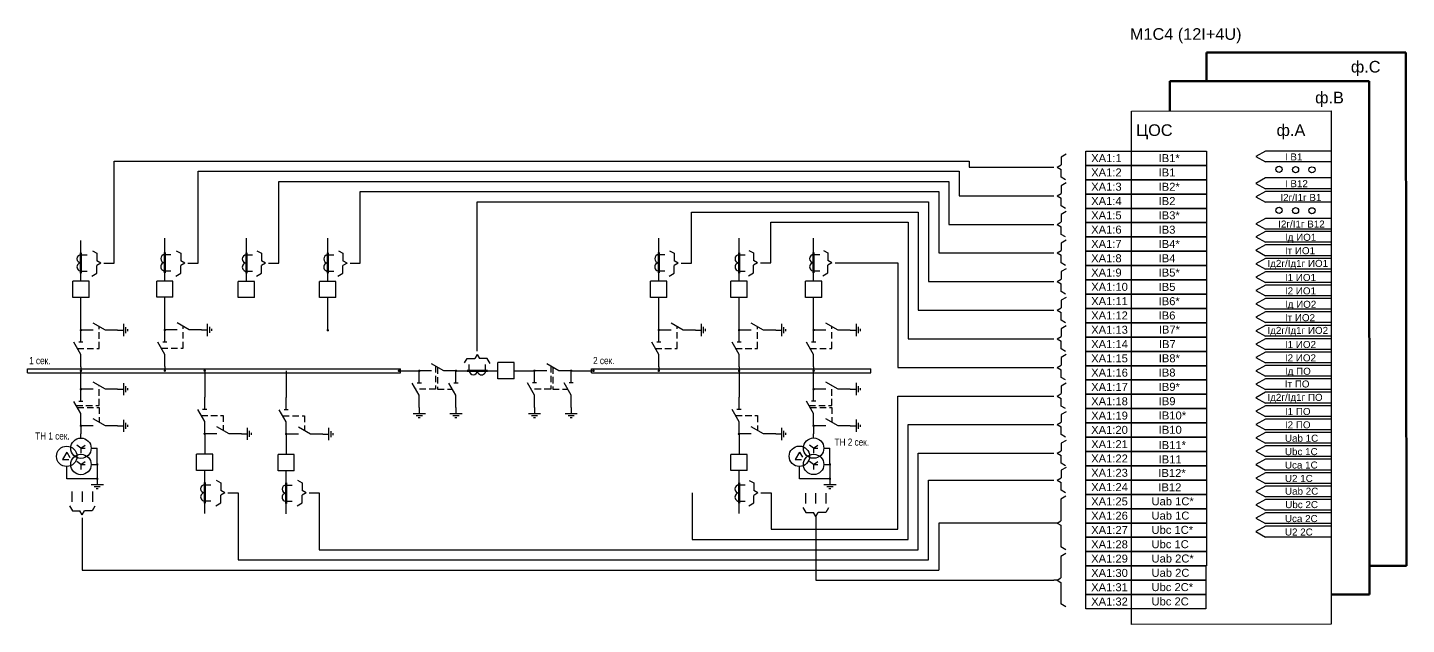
# Model space of a CAD drawing. Header units: millimetres. Extents: x 6 to 13069, y 2 to 2638.
# Drawn here: x 3663 to 4340, y 2325 to 2618 of the extents above; entities that cross this region are included whole.
import ezdxf
from ezdxf.enums import TextEntityAlignment as Align

# ---------------------------------------------------------------- set-up
doc = ezdxf.new("R2010")
doc.units = ezdxf.units.MM
doc.linetypes.add('штриховая2', pattern=[9.525, 6.35, -3.175])
doc.layers.add('Основная', color=7, linetype='Continuous')
doc.styles.get("Standard").update_dxf_attribs({"font": 'arial.ttf'})
doc.styles.add('Вывод', font='tahoma.ttf', dxfattribs={"height": 2.5})
doc.styles.add('Компонент', font='ARIALN.TTF', dxfattribs={"height": 3.5})

# ---------------------------------------------------------------- blocks, each defined once
blk = doc.blocks.new('*U57')
at = {"layer": 'Основная', "color": 0}
for p, q in [((0, 0), (183.07, 0)), ((0, -2), (0, 0)), ((183.07, -2), (183.07, 0)), ((0, -2), (183.07, -2))]:
    blk.add_line(p, q, dxfattribs=at)
at = {"layer": 'Основная', "style": 'Компонент'}
blk.add_attdef('ОШ', text='', height=3.5, dxfattribs=at).set_placement((6, 4), align=Align.MIDDLE_CENTER)
blk = doc.blocks.new('*U108')
at = {"color": 0}
blk.add_line((0, 0), (6, 3.43), dxfattribs=at)
blk = doc.blocks.new('*U16')
at = {"layer": 'Основная', "color": 0}
for p, q in [((-3, 0), (-9, 0)), ((9, 0), (3, 0))]:
    blk.add_line(p, q, dxfattribs=at)
at = {"layer": 'Основная', "ltscale": 0.25, "xscale": -1}
blk.add_blockref('*U108', (3, 0), dxfattribs=at)
at = {"layer": 'Основная'}
for tag, height, style, p in [('ОУ', 3.5, 'Компонент', (-25, 0)), ('В1', 2.5, 'Вывод', (-7, -2)), ('В2', 2.5, 'Вывод', (7, -2))]:
    blk.add_attdef(tag, text='', height=height, dxfattribs=dict(at, style=style)).set_placement(p, align=Align.MIDDLE_CENTER)
blk = doc.blocks.new('*U17')
at = {"layer": 'Основная'}
for p, q in [((-3, 0), (0, 0)), ((0, -3), (0, 3)), ((1, -1.5), (1, 1.5)), ((2, -0.5), (2, 0.5))]:
    blk.add_line(p, q, dxfattribs=at)
blk = doc.blocks.new('*U6')
at = {"layer": 'Основная', "color": 0}
blk.add_line((0, -1), (0, 1), dxfattribs=at)
blk = doc.blocks.new('*U15')
at = {"layer": 'Основная', "color": 0}
for p, q in [((0, 3), (0, 9)), ((0, -9), (0, -3))]:
    blk.add_line(p, q, dxfattribs=at)
at = {"ltscale": 0.25, "rotation": 89.99999999999999}
blk.add_blockref('*U6', (0, 3), dxfattribs=at)
at = {"layer": 'Основная', "ltscale": 0.25, "rotation": 89.99999999999999}
blk.add_blockref('*U108', (0, -3), dxfattribs=at)
at = {"layer": 'Основная'}
for tag, height, style, p in [('В1', 2.5, 'Вывод', (2, 7)), ('ОУ', 3.5, 'Компонент', (-12, 0)), ('В2', 2.5, 'Вывод', (2, -7))]:
    blk.add_attdef(tag, text='', height=height, dxfattribs=dict(at, style=style)).set_placement(p, align=Align.MIDDLE_CENTER)
blk = doc.blocks.new('*U19')
at = {"layer": 'Основная'}
for p, q in [((0, 0), (-8, 0)), ((-8, -8), (-8, 0)), ((0, -8), (0, 0)), ((0, -8), (-8, -8))]:
    blk.add_line(p, q, dxfattribs=at)
at = {"layer": 'Основная', "style": 'Компонент'}
blk.add_attdef('ОУ', text='', height=3.5, dxfattribs=at).set_placement((-15, -3), align=Align.MIDDLE_CENTER)
blk = doc.blocks.new('*U39')
at = {"ltscale": 0.25, "const_width": 0.6}
blk.add_lwpolyline([(0, -0.3, 1), (0, 0.3, 1)], format="xyb", close=True, dxfattribs=at)
at = {"layer": 'Основная', "color": 0}
for p, q in [((0, 14), (0, 16)), ((0, 2), (0, 14)), ((0, 0), (0, 2))]:
    blk.add_line(p, q, dxfattribs=at)
blk = doc.blocks.new('*U24')
at = {"ltscale": 0.25}
for p, q in [((0, 4), (3, 4)), ((0, -4), (3, -4))]:
    blk.add_line(p, q, dxfattribs=at)
for centre, major_axis, start_param, end_param in [((0, -2), (-2, 0), 4.712389, 7.853982), ((0, 2), (0, -2), 3.141593, 6.283185)]:
    blk.add_ellipse(centre, major_axis=major_axis, ratio=1, start_param=start_param, end_param=end_param, dxfattribs=at)
at = {"layer": 'Основная', "color": 0, "lineweight": 50}
blk.add_line((0, -5), (0, 5), dxfattribs=at)
at = {"layer": 'Основная'}
for tag, height, style, p in [('В1', 2.5, 'Вывод', (5, 6)), ('ОУ', 3.5, 'Компонент', (-6, 0)), ('В2', 2.5, 'Вывод', (5, -6))]:
    blk.add_attdef(tag, text='', height=height, dxfattribs=dict(at, style=style)).set_placement(p, align=Align.MIDDLE_CENTER)
blk = doc.blocks.new('*U56')
at = {"ltscale": 0.35}
for p, q in [((0, 2), (-2, -1.5)), ((0, 2), (1.5, -0.5)), ((-2, -1.5), (1, -1.5))]:
    blk.add_line(p, q, dxfattribs=at)
blk.add_circle((0, 0), 5, dxfattribs=at)
at = {"ltscale": 0.35, "style": 'Компонент'}
blk.add_attdef('ОУ', text='', height=3.5, dxfattribs=at).set_placement((-7, 10), align=Align.MIDDLE_CENTER)
blk = doc.blocks.new('*U31')
at = {"ltscale": 0.35}
for q in [(-2, 1.5), (2, 1.5), (2, 0), (0, -2.5)]:
    blk.add_line((0, 0), q, dxfattribs=at)
blk.add_circle((0, 0), 5, dxfattribs=at)
at = {"ltscale": 0.35, "style": 'Компонент'}
blk.add_attdef('ОУ', text='', height=3.5, dxfattribs=at).set_placement((0, 8), align=Align.MIDDLE_CENTER)
blk = doc.blocks.new('*U48')
at = {"ltscale": 0.25, "const_width": 0.6}
blk.add_lwpolyline([(0, -0.3, 1), (0, 0.3, 1)], format="xyb", close=True, dxfattribs=at)
at = {"layer": 'Основная', "color": 0}
for p, q in [((0, 6), (0, 8)), ((0, 2), (0, 6)), ((0, 0), (0, 2))]:
    blk.add_line(p, q, dxfattribs=at)
blk = doc.blocks.new('*U36')
at = {"layer": 'Основная'}
for p, q in [((3, 0), (-3, 0)), ((0, 3), (0, 0)), ((1.5, -1), (-1.5, -1)), ((0.5, -2), (-0.5, -2))]:
    blk.add_line(p, q, dxfattribs=at)
blk = doc.blocks.new('*U54')
at = {"ltscale": 0.25, "const_width": 0.6}
blk.add_lwpolyline([(0.3, 0, 1), (-0.3, 0, 1)], format="xyb", close=True, dxfattribs=at)
at = {"layer": 'Основная', "color": 0}
for p, q in [((-13, 0), (-15, 0)), ((-2, 0), (-13, 0)), ((0, 0), (-2, 0))]:
    blk.add_line(p, q, dxfattribs=at)
blk = doc.blocks.new('*U35')
at = {"ltscale": 0.25, "const_width": 0.6}
blk.add_lwpolyline([(0, -0.3, 1), (0, 0.3, 1)], format="xyb", close=True, dxfattribs=at)
at = {"layer": 'Основная', "color": 0}
for p, q in [((0, 7), (0, 9)), ((0, 2), (0, 7)), ((0, 0), (0, 2))]:
    blk.add_line(p, q, dxfattribs=at)
blk = doc.blocks.new('*U34')
at = {"ltscale": 0.25, "const_width": 0.6}
blk.add_lwpolyline([(0, 0.3, 1), (0, -0.3, 1)], format="xyb", close=True, dxfattribs=at)
at = {"layer": 'Основная', "color": 0}
for p, q in [((0, 0), (0, -2)), ((0, -2), (0, -2)), ((0, -2), (0, -4))]:
    blk.add_line(p, q, dxfattribs=at)
blk = doc.blocks.new('*U55')
at = {"layer": 'Основная'}
for p, q in [((-3, 0), (3, 0)), ((0, 3), (0, 0)), ((-1.5, -1), (1.5, -1)), ((-0.5, -2), (0.5, -2))]:
    blk.add_line(p, q, dxfattribs=at)
blk = doc.blocks.new('*U49')
at = {"layer": 'Основная'}
for p, q in [((-3, 0), (3, 0)), ((0, 3), (0, 0)), ((-1.5, -1), (1.5, -1)), ((-0.5, -2), (0.5, -2))]:
    blk.add_line(p, q, dxfattribs=at)
blk = doc.blocks.new('*U50')
at = {"ltscale": 0.25}
for p, q in [((-4, 0), (-4, 3)), ((4, 0), (4, 3))]:
    blk.add_line(p, q, dxfattribs=at)
for centre, major_axis, start_param, end_param in [((2, 0), (0, -2), 4.712389, 7.853982), ((-2, 0), (2, 0), 3.141593, 6.283185)]:
    blk.add_ellipse(centre, major_axis=major_axis, ratio=1, start_param=start_param, end_param=end_param, dxfattribs=at)
at = {"layer": 'Основная', "color": 0, "lineweight": 50}
blk.add_line((5, 0), (-5, 0), dxfattribs=at)
at = {"layer": 'Основная'}
for tag, height, style, p in [('В1', 2.5, 'Вывод', (-6, 5)), ('В2', 2.5, 'Вывод', (6, 5)), ('ОУ', 3.5, 'Компонент', (0, -6))]:
    blk.add_attdef(tag, text='', height=height, dxfattribs=dict(at, style=style)).set_placement(p, align=Align.MIDDLE_CENTER)
blk = doc.blocks.new('*U52')
at = {"layer": 'Основная'}
for p, q in [((-3, 0), (3, 0)), ((0, 3), (0, 0)), ((-1.5, -1), (1.5, -1)), ((-0.5, -2), (0.5, -2))]:
    blk.add_line(p, q, dxfattribs=at)
blk = doc.blocks.new('*U53')
at = {"layer": 'Основная'}
for p, q in [((-3, 0), (3, 0)), ((0, 3), (0, 0)), ((-1.5, -1), (1.5, -1)), ((-0.5, -2), (0.5, -2))]:
    blk.add_line(p, q, dxfattribs=at)
blk = doc.blocks.new('*U51')
at = {"layer": 'Основная', "color": 0}
for p, q in [((0, 0), (137, 0)), ((0, -2), (0, 0)), ((137, -2), (137, 0)), ((0, -2), (137, -2))]:
    blk.add_line(p, q, dxfattribs=at)
at = {"layer": 'Основная', "style": 'Компонент'}
blk.add_attdef('ОШ', text='', height=3.5, dxfattribs=at).set_placement((6, 4), align=Align.MIDDLE_CENTER)
blk = doc.blocks.new('*U47')
at = {"ltscale": 0.35}
for p, q in [((0, 2), (-2, -1.5)), ((0, 2), (1.5, -0.5)), ((-2, -1.5), (1, -1.5))]:
    blk.add_line(p, q, dxfattribs=at)
blk.add_circle((0, 0), 5, dxfattribs=at)
at = {"ltscale": 0.35, "style": 'Компонент'}
blk.add_attdef('ОУ', text='', height=3.5, dxfattribs=at).set_placement((25.75, 6.95), align=Align.MIDDLE_CENTER)
blk = doc.blocks.new('*U45')
at = {"ltscale": 0.25, "const_width": 0.6}
blk.add_lwpolyline([(0, -0.3, 1), (0, 0.3, 1)], format="xyb", close=True, dxfattribs=at)
at = {"layer": 'Основная', "color": 0}
for p, q in [((0, 6), (0, 8)), ((0, 2), (0, 6)), ((0, 0), (0, 2))]:
    blk.add_line(p, q, dxfattribs=at)
blk = doc.blocks.new('*U46')
at = {"ltscale": 0.25, "const_width": 0.6}
blk.add_lwpolyline([(0.3, 0, 1), (-0.3, 0, 1)], format="xyb", close=True, dxfattribs=at)
at = {"layer": 'Основная', "color": 0}
for p, q in [((-13, 0), (-15, 0)), ((-2, 0), (-13, 0)), ((0, 0), (-2, 0))]:
    blk.add_line(p, q, dxfattribs=at)
blk = doc.blocks.new('*U59')
at = {"layer": 'Основная', "color": 0}
for p, q in [((-3, 0), (-9, 0)), ((9, 0), (3, 0))]:
    blk.add_line(p, q, dxfattribs=at)
at = {"layer": 'Основная', "ltscale": 0.25, "xscale": -1}
blk.add_blockref('*U108', (3, 0), dxfattribs=at)
at = {"layer": 'Основная'}
for tag, height, style, p in [('ОУ', 3.5, 'Компонент', (-25, 0)), ('В1', 2.5, 'Вывод', (-7, -2)), ('В2', 2.5, 'Вывод', (7, -2))]:
    blk.add_attdef(tag, text='', height=height, dxfattribs=dict(at, style=style)).set_placement(p, align=Align.MIDDLE_CENTER)
blk = doc.blocks.new('*U58')
at = {"ltscale": 0.25}
for p, q in [((0, 4), (3, 4)), ((0, -4), (3, -4))]:
    blk.add_line(p, q, dxfattribs=at)
for centre, major_axis, start_param, end_param in [((0, -2), (-2, 0), 4.712389, 7.853982), ((0, 2), (0, -2), 3.141593, 6.283185)]:
    blk.add_ellipse(centre, major_axis=major_axis, ratio=1, start_param=start_param, end_param=end_param, dxfattribs=at)
at = {"layer": 'Основная', "color": 0, "lineweight": 50}
blk.add_line((0, -5), (0, 5), dxfattribs=at)
at = {"layer": 'Основная'}
for tag, height, style, p in [('В1', 2.5, 'Вывод', (5, 6)), ('ОУ', 3.5, 'Компонент', (-6, 0)), ('В2', 2.5, 'Вывод', (5, -6))]:
    blk.add_attdef(tag, text='', height=height, dxfattribs=dict(at, style=style)).set_placement(p, align=Align.MIDDLE_CENTER)
blk = doc.blocks.new('*U60')
at = {"ltscale": 0.25, "const_width": 0.6}
blk.add_lwpolyline([(0, 0.3, 1), (0, -0.3, 1)], format="xyb", close=True, dxfattribs=at)
at = {"layer": 'Основная', "color": 0}
for p, q in [((0, 0), (0, -2)), ((0, -2), (0, -8)), ((0, -8), (0, -10))]:
    blk.add_line(p, q, dxfattribs=at)

msp = doc.modelspace()

# ---------------------------------------------------------------- linework, layer by layer
at = {"lineweight": 100}
for p, q in [((4241.6, 2591.26), (4241.6, 2605.3)), ((4241.6, 2605.3), (4339.51, 2605.3)), ((4339.51, 2605.3), (4339.72, 2353.38)), ((4223.56, 2576.59), (4223.54, 2591.26)), ((4223.54, 2591.26), (4321.46, 2591.26)), ((4321.46, 2591.26), (4321.68, 2339.33)), ((4339.72, 2353.38), (4321.66, 2353.38)), ((4321.68, 2339.33), (4302.76, 2339.33))]:
    msp.add_line(p, q, dxfattribs=at)
for p, q in [((3705.56, 2552.05), (4125.19, 2552.05)), ((3705.56, 2501.89), (3705.56, 2552.05)), ((4125.19, 2552.05), (4125.19, 2549.09)), ((4172.69, 2555.39), (4170.25, 2553.97)), ((4170.25, 2553.97), (4170.25, 2550.26)), ((4270.58, 2556.91), (4265.8, 2554.28)), ((4265.8, 2554.28), (4270.58, 2551.65)), ((4302.76, 2556.91), (4270.58, 2556.91)), ((4302.76, 2551.65), (4270.58, 2551.65)), ((4302.76, 2556.91), (4302.76, 2551.65)), ((3746.73, 2547.05), (4120.19, 2547.05)), ((3746.73, 2501.89), (3746.73, 2547.05)), ((4120.19, 2547.05), (4120.19, 2535.04)), ((4125.19, 2549.09), (4166.75, 2549.09)), ((4168.25, 2549.09), (4170.25, 2550.26)), ((4168.25, 2549.09), (4170.25, 2547.93)), ((4170.25, 2544.18), (4170.25, 2547.93)), ((4302.76, 2550.34), (4302.76, 2545.08)), ((3786.3, 2542.05), (4115.19, 2542.05)), ((3786.3, 2501.89), (3786.3, 2542.05)), ((4115.19, 2542.05), (4115.19, 2521)), ((4172.43, 2542.91), (4170.25, 2544.18)), ((4172.69, 2541.34), (4170.25, 2539.92)), ((4170.25, 2539.92), (4170.25, 2536.21)), ((4270.58, 2543.76), (4265.8, 2541.13)), ((4265.8, 2541.13), (4270.58, 2538.5)), ((4302.76, 2543.76), (4270.58, 2543.76)), ((4302.76, 2538.5), (4270.58, 2538.5)), ((4302.76, 2543.76), (4302.76, 2538.5)), ((3826.33, 2537.05), (4110.19, 2537.05)), ((3826.33, 2501.89), (3826.33, 2537.05)), ((3883.7, 2458.66), (3883.7, 2532.05)), ((3883.7, 2532.05), (4105.19, 2532.05)), ((4105.19, 2532.05), (4105.19, 2492.9)), ((4110.19, 2537.05), (4110.19, 2506.95)), ((4120.19, 2535.04), (4166.75, 2535.04)), ((4168.25, 2535.04), (4170.25, 2536.21)), ((4168.25, 2535.04), (4170.25, 2533.89)), ((4170.25, 2530.13), (4170.25, 2533.89)), ((4270.58, 2537.18), (4265.8, 2534.55)), ((4265.8, 2534.55), (4270.58, 2531.92)), ((4302.76, 2537.18), (4270.58, 2537.18)), ((4302.76, 2531.92), (4270.58, 2531.92)), ((4302.76, 2537.18), (4302.76, 2531.92)), ((3988.83, 2527.05), (4100.19, 2527.05)), ((3988.83, 2501.89), (3988.83, 2527.05)), ((4100.19, 2527.05), (4100.19, 2478.86)), ((4172.43, 2528.86), (4170.25, 2530.13)), ((4172.69, 2527.3), (4170.25, 2525.88)), ((4170.25, 2525.88), (4170.25, 2522.16)), ((4270.58, 2523.95), (4265.8, 2521.32)), ((4302.76, 2523.95), (4270.58, 2523.95)), ((4302.76, 2530.61), (4302.76, 2525.34)), ((4302.76, 2523.95), (4302.76, 2518.69)), ((4027.73, 2522.05), (4095.19, 2522.05)), ((4027.73, 2502.05), (4027.73, 2522.05)), ((4095.19, 2522.05), (4095.19, 2464.81)), ((4115.19, 2521), (4166.75, 2521)), ((4168.25, 2521), (4170.25, 2522.16)), ((4168.25, 2521), (4170.25, 2519.84)), ((4170.25, 2516.09), (4170.25, 2519.84)), ((4265.8, 2521.32), (4270.58, 2518.69)), ((4270.58, 2517.45), (4265.8, 2514.82)), ((4302.76, 2518.69), (4270.58, 2518.69)), ((4302.76, 2517.45), (4270.58, 2517.45)), ((4302.76, 2517.45), (4302.76, 2512.19)), ((4172.43, 2514.81), (4170.25, 2516.09)), ((4172.69, 2513.25), (4170.25, 2511.83)), ((4170.25, 2511.83), (4170.25, 2508.12)), ((4265.8, 2514.82), (4270.58, 2512.19)), ((4270.58, 2510.87), (4265.8, 2508.24)), ((4302.76, 2512.19), (4270.58, 2512.19)), ((4302.76, 2510.87), (4270.58, 2510.87)), ((4302.76, 2510.87), (4302.76, 2505.61)), ((3694.89, 2508.07), (3697.06, 2506.8)), ((3697.06, 2506.8), (3697.06, 2503.04)), ((3736.05, 2508.07), (3738.23, 2506.8)), ((3738.23, 2506.8), (3738.23, 2503.04)), ((3775.62, 2508.07), (3777.8, 2506.8)), ((3777.8, 2506.8), (3777.8, 2503.04)), ((3815.66, 2508.07), (3817.83, 2506.8)), ((3817.83, 2506.8), (3817.83, 2503.04)), ((3978.15, 2508.07), (3980.33, 2506.8)), ((3980.33, 2506.8), (3980.33, 2503.04)), ((4017.05, 2508.23), (4019.23, 2506.96)), ((4019.23, 2506.96), (4019.23, 2503.2)), ((4053.64, 2508.23), (4055.81, 2506.96)), ((4055.81, 2506.96), (4055.81, 2503.2)), ((4110.19, 2506.95), (4166.75, 2506.95)), ((4168.25, 2506.95), (4170.25, 2508.12)), ((4168.25, 2506.95), (4170.25, 2505.8)), ((4170.25, 2502.04), (4170.25, 2505.8)), ((4265.8, 2508.24), (4270.58, 2505.61)), ((4270.58, 2504.3), (4265.8, 2501.67)), ((4302.76, 2505.61), (4270.58, 2505.61)), ((4302.76, 2504.3), (4270.58, 2504.3)), ((4302.76, 2504.3), (4302.76, 2499.04)), ((3694.63, 2495.59), (3697.06, 2497.01)), ((3699.06, 2501.89), (3697.06, 2503.04)), ((3699.06, 2501.89), (3697.06, 2500.72)), ((3697.06, 2497.01), (3697.06, 2500.72)), ((3700.56, 2501.89), (3705.56, 2501.89)), ((3700.56, 2501.89), (3705.56, 2501.89)), ((3735.8, 2495.59), (3738.23, 2497.01)), ((3740.23, 2501.89), (3738.23, 2503.04)), ((3740.23, 2501.89), (3738.23, 2500.72)), ((3738.23, 2497.01), (3738.23, 2500.72)), ((3741.73, 2501.89), (3746.73, 2501.89)), ((3741.73, 2501.89), (3746.73, 2501.89)), ((3775.37, 2495.59), (3777.8, 2497.01)), ((3779.8, 2501.89), (3777.8, 2503.04)), ((3779.8, 2501.89), (3777.8, 2500.72)), ((3777.8, 2497.01), (3777.8, 2500.72)), ((3781.3, 2501.89), (3786.3, 2501.89)), ((3781.3, 2501.89), (3786.3, 2501.89)), ((3815.4, 2495.59), (3817.83, 2497.01)), ((3819.83, 2501.89), (3817.83, 2503.04)), ((3819.83, 2501.89), (3817.83, 2500.72)), ((3817.83, 2497.01), (3817.83, 2500.72)), ((3821.33, 2501.89), (3826.33, 2501.89)), ((3821.33, 2501.89), (3826.33, 2501.89)), ((3977.89, 2495.59), (3980.33, 2497.01)), ((3982.33, 2501.89), (3980.33, 2503.04)), ((3982.33, 2501.89), (3980.33, 2500.72)), ((3980.33, 2497.01), (3980.33, 2500.72)), ((3983.83, 2501.89), (3988.83, 2501.89)), ((3988.83, 2501.89), (3988.83, 2501.89)), ((4016.79, 2495.75), (4019.23, 2497.17)), ((4021.23, 2502.05), (4019.23, 2503.2)), ((4021.23, 2502.05), (4019.23, 2500.88)), ((4019.23, 2497.17), (4019.23, 2500.88)), ((4022.73, 2502.05), (4027.73, 2502.05)), ((4053.38, 2495.75), (4055.81, 2497.17)), ((4057.81, 2502.05), (4055.81, 2503.2)), ((4057.81, 2502.05), (4055.81, 2500.88)), ((4055.81, 2497.17), (4055.81, 2500.88)), ((4059.31, 2502.05), (4090.19, 2502.05)), ((4090.19, 2502.05), (4090.19, 2450.77)), ((4172.43, 2500.77), (4170.25, 2502.04)), ((4172.69, 2499.2), (4170.25, 2497.78)), ((4170.25, 2497.78), (4170.25, 2494.07)), ((4265.8, 2501.67), (4270.58, 2499.04)), ((4270.58, 2497.72), (4265.8, 2495.09)), ((4302.76, 2499.04), (4270.58, 2499.04)), ((4302.76, 2497.72), (4270.58, 2497.72)), ((4302.76, 2497.72), (4302.76, 2492.46)), ((4105.19, 2492.9), (4166.75, 2492.9)), ((4168.25, 2492.9), (4170.25, 2494.07)), ((4168.25, 2492.9), (4170.25, 2491.75)), ((4170.25, 2487.99), (4170.25, 2491.75)), ((4265.8, 2495.09), (4270.58, 2492.46)), ((4270.58, 2491.14), (4265.8, 2488.51)), ((4302.76, 2492.46), (4270.58, 2492.46)), ((4302.76, 2491.14), (4270.58, 2491.14)), ((4302.76, 2491.14), (4302.76, 2485.88)), ((4172.43, 2486.72), (4170.25, 2487.99)), ((4172.69, 2485.16), (4170.25, 2483.74)), ((4170.25, 2483.74), (4170.25, 2480.03)), ((4265.8, 2488.51), (4270.58, 2485.88)), ((4270.58, 2484.57), (4265.8, 2481.94)), ((4302.76, 2485.88), (4270.58, 2485.88)), ((4302.76, 2484.57), (4270.58, 2484.57)), ((4302.76, 2484.57), (4302.76, 2479.3)), ((4100.19, 2478.86), (4166.75, 2478.86)), ((4168.25, 2478.86), (4170.25, 2480.03)), ((4168.25, 2478.86), (4170.25, 2477.71)), ((4170.25, 2473.95), (4170.25, 2477.71)), ((4265.8, 2481.94), (4270.58, 2479.3)), ((4270.58, 2477.99), (4265.8, 2475.36)), ((4302.76, 2479.3), (4270.58, 2479.3)), ((4302.76, 2477.99), (4270.58, 2477.99)), ((4302.76, 2477.99), (4302.76, 2472.73)), ((4172.43, 2472.68), (4170.25, 2473.95)), ((4172.69, 2471.11), (4170.25, 2469.69)), ((4265.8, 2475.36), (4270.58, 2472.73)), ((4270.58, 2471.41), (4265.8, 2468.78)), ((4302.76, 2472.73), (4270.58, 2472.73)), ((4302.76, 2471.41), (4270.58, 2471.41)), ((4302.76, 2471.41), (4302.76, 2466.15)), ((4095.19, 2464.81), (4166.75, 2464.81)), ((4168.25, 2464.81), (4170.25, 2465.98)), ((4168.25, 2464.81), (4170.25, 2463.66)), ((4170.25, 2469.69), (4170.25, 2465.98)), ((4170.25, 2459.9), (4170.25, 2463.66)), ((4265.8, 2468.78), (4270.58, 2466.15)), ((4270.58, 2464.83), (4265.8, 2462.2)), ((4302.76, 2466.15), (4270.58, 2466.15)), ((4302.76, 2464.83), (4270.58, 2464.83)), ((4302.76, 2464.83), (4302.76, 2459.57)), ((3883.7, 2457.16), (3882.55, 2455.16)), ((3883.7, 2457.16), (3884.87, 2455.16)), ((4172.43, 2458.63), (4170.25, 2459.9)), ((4172.69, 2457.07), (4170.25, 2455.65)), ((4265.8, 2462.2), (4270.58, 2459.57)), ((4270.58, 2458.26), (4265.8, 2455.63)), ((4302.76, 2459.57), (4270.58, 2459.57)), ((4302.76, 2458.26), (4270.58, 2458.26)), ((4302.76, 2458.26), (4302.76, 2453)), ((3877.52, 2452.98), (3878.79, 2455.16)), ((3878.79, 2455.16), (3882.55, 2455.16)), ((3888.58, 2455.16), (3884.87, 2455.16)), ((3890, 2452.72), (3888.58, 2455.16)), ((4090.19, 2450.77), (4166.75, 2450.77)), ((4168.25, 2450.77), (4170.25, 2451.94)), ((4168.25, 2450.77), (4170.25, 2449.62)), ((4170.25, 2455.65), (4170.25, 2451.94)), ((4170.25, 2445.86), (4170.25, 2449.62)), ((4265.8, 2455.63), (4270.58, 2453)), ((4270.58, 2451.68), (4265.8, 2449.05)), ((4302.76, 2453), (4270.58, 2453)), ((4302.76, 2451.68), (4270.58, 2451.68)), ((4302.76, 2451.68), (4302.76, 2446.42)), ((4172.43, 2444.59), (4170.25, 2445.86)), ((4172.69, 2443.02), (4170.25, 2441.6)), ((4265.8, 2449.05), (4270.58, 2446.42)), ((4270.58, 2445.1), (4265.8, 2442.47)), ((4302.76, 2446.42), (4270.58, 2446.42)), ((4302.76, 2445.1), (4270.58, 2445.1)), ((4302.76, 2445.1), (4302.76, 2439.84)), ((4090.19, 2371.27), (4090.19, 2436.72)), ((4090.19, 2436.72), (4166.75, 2436.72)), ((4168.25, 2436.72), (4170.25, 2437.89)), ((4168.25, 2436.72), (4170.25, 2435.57)), ((4170.25, 2441.6), (4170.25, 2437.89)), ((4265.8, 2442.47), (4270.58, 2439.84)), ((4270.58, 2438.53), (4265.8, 2435.9)), ((4302.76, 2439.84), (4270.58, 2439.84)), ((4302.76, 2438.53), (4270.58, 2438.53)), ((4302.76, 2438.53), (4302.76, 2433.26)), ((4170.25, 2431.81), (4170.25, 2435.57)), ((4172.43, 2430.54), (4170.25, 2431.81)), ((4265.8, 2435.9), (4270.58, 2433.26)), ((4270.58, 2431.95), (4265.8, 2429.32)), ((4265.8, 2429.32), (4270.58, 2426.69)), ((4302.76, 2433.26), (4270.58, 2433.26)), ((4302.76, 2431.95), (4270.58, 2431.95)), ((4302.76, 2431.95), (4302.76, 2426.69)), ((4095.19, 2366.27), (4095.19, 2422.68)), ((4095.19, 2422.68), (4166.75, 2422.68)), ((4168.25, 2422.68), (4170.25, 2423.85)), ((4168.25, 2422.68), (4170.25, 2421.52)), ((4172.69, 2428.98), (4170.25, 2427.56)), ((4170.25, 2427.56), (4170.25, 2423.85)), ((4270.58, 2425.37), (4265.8, 2422.74)), ((4265.8, 2422.74), (4270.58, 2420.11)), ((4302.76, 2426.69), (4270.58, 2426.69)), ((4302.76, 2425.37), (4270.58, 2425.37)), ((4302.76, 2425.37), (4302.76, 2420.11)), ((4170.25, 2417.77), (4170.25, 2421.52)), ((4172.43, 2416.5), (4170.25, 2417.77)), ((4270.58, 2418.8), (4265.8, 2416.16)), ((4265.8, 2416.16), (4270.58, 2413.53)), ((4302.76, 2420.11), (4270.58, 2420.11)), ((4302.76, 2418.8), (4270.58, 2418.8)), ((4302.76, 2418.8), (4302.76, 2413.53)), ((4168.25, 2408.63), (4170.25, 2409.8)), ((4172.69, 2414.93), (4170.25, 2413.51)), ((4170.25, 2413.51), (4170.25, 2409.8)), ((4270.58, 2412.22), (4265.8, 2409.59)), ((4265.8, 2409.59), (4270.58, 2406.96)), ((4302.76, 2413.53), (4270.58, 2413.53)), ((4302.76, 2412.22), (4270.58, 2412.22)), ((4302.76, 2412.22), (4302.76, 2406.96)), ((4100.19, 2361.27), (4100.19, 2408.63)), ((4100.19, 2408.63), (4166.75, 2408.63)), ((4168.25, 2408.63), (4170.25, 2407.48)), ((4170.25, 2403.72), (4170.25, 2407.48)), ((4172.43, 2402.45), (4170.25, 2403.72)), ((4270.58, 2405.64), (4265.8, 2403.01)), ((4265.8, 2403.01), (4270.58, 2400.38)), ((4302.76, 2406.96), (4270.58, 2406.96)), ((4302.76, 2405.64), (4270.58, 2405.64)), ((4302.76, 2405.64), (4302.76, 2400.38)), ((4105.19, 2356.27), (4105.19, 2395.37)), ((4105.19, 2395.37), (4166.75, 2395.37)), ((4168.25, 2395.37), (4170.25, 2396.54)), ((4168.25, 2395.37), (4170.25, 2394.22)), ((4172.69, 2401.67), (4170.25, 2400.25)), ((4170.25, 2400.25), (4170.25, 2396.54)), ((4270.58, 2399.06), (4265.8, 2396.43)), ((4265.8, 2396.43), (4270.58, 2393.8)), ((4302.76, 2400.38), (4270.58, 2400.38)), ((4302.76, 2399.06), (4270.58, 2399.06)), ((4302.76, 2399.06), (4302.76, 2393.8)), ((3684.86, 2389.76), (3684.86, 2384.78)), ((3689.85, 2389.76), (3689.85, 2384.78)), ((3694.85, 2389.76), (3694.85, 2384.78)), ((3755.66, 2395.35), (3757.84, 2394.08)), ((3757.84, 2394.08), (3757.84, 2390.32)), ((3759.84, 2389.17), (3757.84, 2390.32)), ((3759.84, 2389.17), (3757.84, 2388)), ((3761.34, 2389.17), (3766.34, 2389.17)), ((3766.34, 2389.17), (3766.34, 2356.27)), ((3795.57, 2395.35), (3797.74, 2394.08)), ((3797.74, 2394.08), (3797.74, 2390.32)), ((3799.74, 2389.17), (3797.74, 2390.32)), ((3799.74, 2389.17), (3797.74, 2388)), ((3801.24, 2389.17), (3806.24, 2389.17)), ((3806.24, 2389.17), (3806.24, 2361.27)), ((3989.24, 2389.12), (3989.24, 2366.27)), ((4017.24, 2395.3), (4019.42, 2394.03)), ((4019.42, 2394.03), (4019.42, 2390.27)), ((4021.42, 2389.12), (4019.42, 2390.27)), ((4021.42, 2389.12), (4019.42, 2387.95)), ((4022.92, 2389.12), (4027.92, 2389.12)), ((4027.92, 2389.12), (4027.92, 2371.27)), ((4044.8, 2388.95), (4044.8, 2383.97)), ((4049.8, 2388.95), (4049.8, 2383.97)), ((4054.79, 2388.95), (4054.79, 2383.97)), ((4170.25, 2390.46), (4170.25, 2394.22)), ((4172.43, 2389.19), (4170.25, 2390.46)), ((4270.58, 2392.49), (4265.8, 2389.86)), ((4265.8, 2389.86), (4270.58, 2387.22)), ((4302.76, 2393.8), (4270.58, 2393.8)), ((4302.76, 2392.49), (4270.58, 2392.49)), ((4302.76, 2392.49), (4302.76, 2387.22)), ((3683.61, 2382.84), (3685.03, 2380.41)), ((3696.1, 2382.58), (3694.82, 2380.41)), ((3755.4, 2382.87), (3757.84, 2384.29)), ((3757.84, 2384.29), (3757.84, 2388)), ((3795.31, 2382.87), (3797.74, 2384.29)), ((3797.74, 2384.29), (3797.74, 2388)), ((4016.98, 2382.82), (4019.42, 2384.24)), ((4019.42, 2384.24), (4019.42, 2387.95)), ((4043.55, 2382.03), (4044.97, 2379.6)), ((4172.57, 2387.46), (4170.13, 2386.06)), ((4170.13, 2386.06), (4170.13, 2375.46)), ((4270.58, 2385.91), (4265.8, 2383.28)), ((4265.8, 2383.28), (4270.58, 2380.65)), ((4302.76, 2387.22), (4270.58, 2387.22)), ((4302.76, 2385.91), (4270.58, 2385.91)), ((4302.76, 2385.91), (4302.76, 2380.65)), ((3685.03, 2380.41), (3688.75, 2380.41)), ((3689.91, 2378.41), (3688.75, 2380.41)), ((3689.91, 2378.41), (3691.07, 2380.41)), ((3689.91, 2376.91), (3689.91, 2351.27)), ((3694.82, 2380.41), (3691.07, 2380.41)), ((4044.97, 2379.6), (4048.69, 2379.6)), ((4049.85, 2377.6), (4048.69, 2379.6)), ((4049.85, 2377.6), (4051.01, 2379.6)), ((4049.85, 2377.6), (4049.85, 2376.1)), ((4049.85, 2376.1), (4049.85, 2346.27)), ((4054.77, 2379.6), (4051.01, 2379.6)), ((4056.04, 2381.77), (4054.77, 2379.6)), ((4168.25, 2374.36), (4170.13, 2375.46)), ((4270.58, 2379.33), (4265.8, 2376.7)), ((4265.8, 2376.7), (4270.58, 2374.07)), ((4302.76, 2380.65), (4270.58, 2380.65)), ((4302.76, 2379.33), (4270.58, 2379.33)), ((4302.76, 2379.33), (4302.76, 2374.07)), ((4027.92, 2371.27), (4090.19, 2371.27)), ((4166.75, 2374.36), (4110.19, 2374.36)), ((4110.19, 2374.36), (4110.19, 2351.27)), ((4168.25, 2374.36), (4166.75, 2374.36)), ((4168.25, 2374.36), (4170.13, 2373.29)), ((4170.13, 2373.29), (4170.14, 2362.69)), ((4270.58, 2372.76), (4265.8, 2370.12)), ((4265.8, 2370.12), (4270.58, 2367.49)), ((4302.76, 2374.07), (4270.58, 2374.07)), ((4302.76, 2372.76), (4270.58, 2372.76)), ((4302.76, 2372.76), (4302.76, 2367.49)), ((4302.76, 2372.76), (4302.76, 2367.49)), ((3989.24, 2366.27), (4095.19, 2366.27)), ((4172.57, 2361.27), (4170.14, 2362.69)), ((4302.76, 2367.49), (4270.58, 2367.49)), ((4302.76, 2366.18), (4302.76, 2360.92)), ((3766.34, 2356.27), (4105.19, 2356.27)), ((3806.24, 2361.27), (4100.19, 2361.27)), ((4172.57, 2359.37), (4170.13, 2357.97)), ((4170.13, 2357.97), (4170.13, 2347.37)), ((3689.91, 2351.27), (4110.19, 2351.27)), ((4049.85, 2346.27), (4166.75, 2346.27)), ((4168.25, 2346.27), (4166.75, 2346.27)), ((4168.25, 2346.27), (4170.13, 2347.37)), ((4168.25, 2346.27), (4170.13, 2345.2)), ((4170.13, 2345.2), (4170.14, 2334.6)), ((4172.57, 2333.18), (4170.14, 2334.6))]:
    msp.add_line(p, q)
for points in [[(4204.85, 2576.57), (4302.76, 2576.66), (4302.76, 2324.65), (4204.85, 2324.56)], [(4182.46, 2556.95), (4241.6, 2556.95), (4241.6, 2549.93), (4182.46, 2549.93)], [(4182.46, 2549.93), (4241.6, 2549.93), (4241.6, 2542.91), (4182.46, 2542.91)], [(4182.46, 2542.91), (4241.6, 2542.91), (4241.6, 2535.88), (4182.46, 2535.88)], [(4182.46, 2535.88), (4241.6, 2535.88), (4241.6, 2528.86), (4182.46, 2528.86)], [(4182.46, 2528.86), (4241.6, 2528.86), (4241.6, 2521.84), (4182.46, 2521.84)], [(4182.46, 2521.84), (4241.6, 2521.84), (4241.6, 2514.81), (4182.46, 2514.81)], [(4182.46, 2514.81), (4241.6, 2514.81), (4241.6, 2507.79), (4182.46, 2507.79)], [(4182.46, 2507.79), (4241.6, 2507.79), (4241.6, 2500.77), (4182.46, 2500.77)], [(4182.46, 2500.77), (4241.6, 2500.77), (4241.6, 2493.75), (4182.46, 2493.75)], [(4182.46, 2493.75), (4241.6, 2493.75), (4241.6, 2486.72), (4182.46, 2486.72)], [(4182.46, 2486.72), (4241.6, 2486.72), (4241.6, 2479.7), (4182.46, 2479.7)], [(4182.46, 2479.7), (4241.6, 2479.7), (4241.6, 2472.68), (4182.46, 2472.68)], [(4182.46, 2472.68), (4241.6, 2472.68), (4241.6, 2465.66), (4182.46, 2465.66)], [(4182.46, 2465.66), (4241.6, 2465.66), (4241.6, 2458.63), (4182.46, 2458.63)], [(4182.46, 2458.63), (4241.6, 2458.63), (4241.6, 2451.61), (4182.46, 2451.61)], [(4182.46, 2451.61), (4241.6, 2451.61), (4241.6, 2444.59), (4182.46, 2444.59)], [(4182.46, 2444.59), (4241.6, 2444.59), (4241.6, 2437.56), (4182.46, 2437.56)], [(4182.46, 2437.56), (4241.6, 2437.56), (4241.6, 2430.54), (4182.46, 2430.54)], [(4182.46, 2430.54), (4241.6, 2430.54), (4241.6, 2423.52), (4182.46, 2423.52)], [(4182.46, 2423.52), (4241.6, 2423.52), (4241.6, 2416.5), (4182.46, 2416.5)], [(4182.46, 2416.5), (4241.6, 2416.5), (4241.6, 2409.47), (4182.46, 2409.47)], [(4182.46, 2409.47), (4241.6, 2409.47), (4241.6, 2402.45), (4182.46, 2402.45)], [(4182.46, 2402.45), (4241.6, 2402.45), (4241.6, 2395.43), (4182.46, 2395.43)], [(4182.46, 2395.43), (4241.6, 2395.43), (4241.6, 2388.41), (4182.46, 2388.41)], [(4182.46, 2388.41), (4241.6, 2388.41), (4241.6, 2381.38), (4182.46, 2381.38)], [(4182.46, 2381.38), (4241.6, 2381.38), (4241.6, 2374.36), (4182.46, 2374.36)], [(4182.46, 2374.36), (4241.6, 2374.36), (4241.6, 2367.34), (4182.46, 2367.34)], [(4182.46, 2367.34), (4241.6, 2367.34), (4241.6, 2360.31), (4182.46, 2360.31)], [(4182.46, 2360.31), (4241.6, 2360.31), (4241.6, 2353.29), (4182.46, 2353.29)], [(4182.46, 2353.29), (4241.33, 2353.29), (4241.33, 2346.27), (4182.46, 2346.27)], [(4182.46, 2346.27), (4241.33, 2346.27), (4241.33, 2339.25), (4182.46, 2339.25)], [(4182.46, 2339.25), (4241.33, 2339.25), (4241.33, 2332.22), (4182.46, 2332.22)]]:
    msp.add_lwpolyline(points, close=True)
at = {"ltscale": 0.25, "const_width": 0.6}
for points in [[(3688.96, 2449.09, 1), (3689.56, 2449.09, 1)], [(3730.13, 2449.17, 1), (3730.73, 2449.17, 1)], [(3749.68, 2449.17, 1), (3750.28, 2449.17, 1)], [(3845, 2449.09, 1), (3845.6, 2449.09, 1)], [(3855, 2449.09, 1), (3855.6, 2449.09, 1)], [(3873, 2449.09, 1), (3873.6, 2449.09, 1)], [(3911.52, 2449.12, 1), (3912.12, 2449.12, 1)], [(3929.52, 2449.12, 1), (3930.12, 2449.12, 1)], [(3940.52, 2449.12, 1), (3941.12, 2449.12, 1)], [(3972.52, 2449.12, 1), (3973.12, 2449.12, 1)], [(4011.93, 2449.08, 1), (4012.53, 2449.08, 1)], [(4048.52, 2449.12, 1), (4049.12, 2449.12, 1)]]:
    msp.add_lwpolyline(points, format="xyb", close=True, dxfattribs=at)
at = {"transparency": 33554687}
for centre in [(4277.2, 2548), (4285.32, 2547.87), (4293.36, 2547.77), (4277.2, 2527.88), (4285.32, 2527.76), (4293.36, 2527.65)]:
    msp.add_circle(centre, 1.5, dxfattribs=at)
at = {"layer": 'Основная'}
for points in [[(3689.26, 2493.09), (3689.26, 2513.09)], [(3730.43, 2493.17), (3730.43, 2514.17)], [(3770.42, 2493.09), (3770.42, 2514.17)], [(3810.39, 2493.09), (3810.39, 2514.17)], [(3972.82, 2493.12), (3972.82, 2514.2)], [(4012.23, 2493.08), (4012.23, 2514.2)], [(4048.82, 2493.12), (4048.82, 2514.2)], [(3689.26, 2451.09), (3689.26, 2449.09)], [(3730.43, 2451.17), (3730.43, 2449.17)], [(3972.82, 2451.12), (3972.82, 2449.12)], [(4012.23, 2451.08), (4012.23, 2449.08)], [(4048.82, 2451.12), (4048.82, 2449.12)], [(3749.98, 2449.17), (3749.98, 2436.17)], [(3789.97, 2449.01), (3789.97, 2436.01)], [(3845.3, 2449.09), (3855.3, 2449.09)], [(3873.32, 2449.12), (3893.82, 2449.12)], [(3901.82, 2449.12), (3911.82, 2449.12)], [(3929.82, 2449.12), (3940.82, 2449.12)], [(4012.2, 2449.08), (4012.2, 2436.08)], [(3689.26, 2416.09), (3689.26, 2418.09)], [(4048.82, 2416.12), (4048.82, 2418.12)], [(4048.82, 2416.12), (4048.82, 2418.12)], [(3749.98, 2379.09), (3749.98, 2400.17)], [(3789.97, 2378.93), (3789.97, 2400.01)], [(4012.2, 2378.99), (4012.2, 2400.08)]]:
    msp.add_lwpolyline(points, dxfattribs=at)
at = {"layer": 'Основная', "linetype": 'штриховая2', "ltscale": 0.5}
for points in [[(3687.54, 2460.09), (3698.26, 2460.09), (3698.26, 2470.8)], [(3728.72, 2460.17), (3739.43, 2460.17), (3739.43, 2470.88)], [(3971.11, 2460.12), (3981.82, 2460.12), (3981.82, 2470.83)], [(4010.51, 2460.08), (4021.23, 2460.08), (4021.23, 2470.79)], [(4047.11, 2460.12), (4057.82, 2460.12), (4057.82, 2470.83)], [(3863.3, 2451.37), (3863.3, 2440.09), (3853.58, 2440.09)], [(3864.3, 2450.8), (3864.3, 2440.09), (3871.58, 2440.09)], [(3919.82, 2451.4), (3919.82, 2440.12), (3910.11, 2440.12)], [(3920.82, 2450.83), (3920.82, 2440.12), (3928.11, 2440.12)], [(3686.97, 2432.09), (3698.26, 2432.09), (3698.26, 2441.8)], [(4046.54, 2432.12), (4057.82, 2432.12), (4057.82, 2441.83)], [(3687.54, 2431.09), (3698.26, 2431.09), (3698.26, 2423.8)], [(4047.11, 2431.12), (4057.82, 2431.12), (4057.82, 2423.83)], [(3748.27, 2427.17), (3758.98, 2427.17), (3758.98, 2419.88)], [(3788.26, 2427.01), (3798.97, 2427.01), (3798.97, 2419.73)], [(4010.49, 2427.08), (4021.2, 2427.08), (4021.2, 2419.79)]]:
    msp.add_lwpolyline(points, dxfattribs=at)
at = {"layer": 'Основная', "ltscale": 100}
for points in [[(3694.26, 2411.09), (3697.26, 2411.09)], [(4053.82, 2411.12), (4056.82, 2411.12)], [(3694.26, 2403.09), (3697.26, 2403.09)], [(3697.26, 2403.09), (3697.26, 2396.09)], [(4053.82, 2403.12), (4056.82, 2403.12)], [(4056.82, 2403.12), (4056.82, 2396.12)], [(3682.26, 2396.09), (3682.26, 2402.09)], [(4041.82, 2396.12), (4041.82, 2402.12)]]:
    msp.add_lwpolyline(points, dxfattribs=at)

# ---------------------------------------------------------------- block references
at = {"layer": 'Основная', "ltscale": 0.25}
for name, p in [('*U24', (3689.26, 2502.09)), ('*U58', (3730.43, 2502.17)), ('*U24', (3770.42, 2502.01)), ('*U24', (3810.39, 2502.01)), ('*U24', (3972.82, 2502.12)), ('*U24', (4012.23, 2502.08)), ('*U24', (4048.82, 2502.12)), ('*U19', (3693.26, 2493.09)), ('*U19', (3734.43, 2493.17)), ('*U19', (3774.42, 2493.01)), ('*U19', (3814.39, 2493.01)), ('*U19', (3976.82, 2493.12)), ('*U19', (4016.23, 2493.08)), ('*U19', (4052.82, 2493.12)), ('*U39', (3689.26, 2469.09)), ('*U39', (3730.43, 2469.17)), ('*U39', (3810.39, 2469.01)), ('*U39', (3972.82, 2469.12)), ('*U39', (4012.23, 2469.08)), ('*U39', (4048.82, 2469.12)), ('*U16', (3698.26, 2469.09)), ('*U17', (3710.26, 2469.09)), ('*U59', (3739.43, 2469.17)), ('*U17', (3751.43, 2469.17)), ('*U16', (3981.82, 2469.12)), ('*U17', (3993.82, 2469.12)), ('*U16', (4021.23, 2469.08)), ('*U17', (4033.23, 2469.08)), ('*U16', (4057.82, 2469.12)), ('*U17', (4069.82, 2469.12)), ('*U15', (3689.26, 2460.09)), ('*U15', (3730.43, 2460.17)), ('*U15', (3972.82, 2460.12)), ('*U15', (4012.23, 2460.08)), ('*U15', (4048.82, 2460.12)), ('*U16', (3864.3, 2449.09)), ('*U50', (3883.82, 2449.12)), ('*U19', (3901.82, 2453.12)), ('*U16', (3920.82, 2449.12)), ('*U35', (3689.26, 2440.09)), ('*U16', (3698.26, 2440.09)), ('*U17', (3710.26, 2440.09)), ('*U15', (3855.3, 2440.09)), ('*U15', (3873.3, 2440.09)), ('*U15', (3911.82, 2440.12)), ('*U15', (3929.82, 2440.12)), ('*U35', (4048.82, 2440.12)), ('*U16', (4057.82, 2440.12)), ('*U17', (4069.82, 2440.12)), ('*U15', (3689.26, 2431.09)), ('*U15', (3749.98, 2427.17)), ('*U15', (3789.97, 2427.01)), ('*U15', (4012.2, 2427.08)), ('*U15', (4048.82, 2431.12)), ('*U55', (3855.3, 2428.09)), ('*U49', (3873.3, 2428.09)), ('*U52', (3911.82, 2428.12)), ('*U53', (3929.82, 2428.12)), ('*U34', (3689.26, 2422.09)), ('*U16', (3698.26, 2422.09)), ('*U17', (3710.26, 2422.09)), ('*U34', (4048.82, 2422.12)), ('*U16', (4057.82, 2422.12)), ('*U17', (4069.82, 2422.12)), ('*U60', (3749.98, 2418.17)), ('*U16', (3758.98, 2418.17)), ('*U17', (3770.98, 2418.17)), ('*U60', (3789.97, 2418.01)), ('*U16', (3798.97, 2418.01)), ('*U17', (3810.97, 2418.01)), ('*U60', (4012.2, 2418.08)), ('*U16', (4021.2, 2418.08)), ('*U17', (4033.2, 2418.08)), ('*U48', (3697.26, 2403.09)), ('*U45', (4056.82, 2403.12)), ('*U19', (3753.98, 2408.17)), ('*U19', (3793.97, 2408.01)), ('*U19', (4016.2, 2408.08)), ('*U54', (3697.26, 2396.09)), ('*U36', (3697.26, 2393.09)), ('*U46', (4056.82, 2396.12)), ('*U36', (4056.82, 2393.12)), ('*U24', (3749.98, 2389.17)), ('*U24', (3789.97, 2389.01)), ('*U24', (4012.2, 2389.08))]:
    msp.add_blockref(name, p, dxfattribs=at)
for name, p, values in [('*U57', (3663.07, 2450.09), {'ОШ': '1 сек.'}), ('*U51', (3939.82, 2450.12), {'ОШ': '2 сек.'})]:
    msp.add_blockref(name, p, dxfattribs=at).add_auto_attribs(values)
at = {"layer": 'Основная', "ltscale": 0.35}
for name, p, values in [('*U56', (3682.26, 2407.09), {'ОУ': 'ТН 1 сек.'}), ('*U47', (4041.82, 2407.12), {'ОУ': 'ТН 2 сек.'})]:
    msp.add_blockref(name, p, dxfattribs=at).add_auto_attribs(values)
for p in [(3689.26, 2411.09), (4048.82, 2411.12), (3689.26, 2403.09), (4048.82, 2403.12)]:
    msp.add_blockref('*U31', p, dxfattribs=at)

# ---------------------------------------------------------------- texts
for s, height, p in [('M1C4 (12I+4U)', 5.7136, (4204.03, 2611.6)), ('ф.C', 5.714, (4312.47, 2595.53)), ('ф.B', 5.714, (4294.92, 2580.39)), ('ЦОС', 5.714, (4207.08, 2564.39)), ('ф.A', 5.714, (4276, 2564.39)), ('XA1:1', 3.926, (4185.03, 2551.56)), ('IВ1*', 3.926, (4218.13, 2551.54)), ('I В1', 3.45, (4280.1, 2552.38)), ('XA1:2', 3.926, (4185.03, 2544.54)), ('IВ1', 3.926, (4218.13, 2544.52)), ('XA1:3', 3.926, (4185.03, 2537.52)), ('IВ2*', 3.926, (4218.13, 2537.49)), ('I В12', 3.45, (4280.1, 2539.23)), ('XA1:4', 3.926, (4185.03, 2530.49)), ('IВ2', 3.926, (4218.13, 2530.47)), ('I2г/I1г В1', 3.45, (4277.87, 2532.48)), ('XA1:5', 3.926, (4185.03, 2523.47)), ('IВ3*', 3.926, (4218.13, 2523.45)), ('XA1:6', 3.926, (4185.03, 2516.45)), ('IВ3', 3.926, (4218.13, 2516.42)), ('I2г/I1г В12', 3.4502, (4276.8, 2519.42)), ('XA1:7', 3.926, (4185.03, 2509.42)), ('IВ4*', 3.926, (4218.13, 2509.4)), ('Iд ИО1', 3.45, (4280.1, 2512.92)), ('XA1:8', 3.926, (4185.03, 2502.4)), ('IВ4', 3.926, (4218.13, 2502.38)), ('Iд2г/Iд1г ИО1', 3.4502, (4271.53, 2500.1)), ('Iт ИО1', 3.45, (4280.1, 2506.34)), ('XA1:9', 3.926, (4185.03, 2495.38)), ('IВ5*', 3.926, (4218.13, 2495.36)), ('XA1:10', 3.926, (4185.03, 2488.36)), ('IВ5', 3.926, (4218.13, 2488.33)), ('I1 ИО1', 3.45, (4280.1, 2493.19)), ('I2 ИО1', 3.45, (4280.1, 2486.61)), ('XA1:11', 3.926, (4185.03, 2481.33)), ('IВ6*', 3.926, (4218.13, 2481.31)), ('Iд ИО2', 3.45, (4280.1, 2480.03)), ('XA1:12', 3.926, (4185.03, 2474.31)), ('IВ6', 3.926, (4218.13, 2474.29)), ('Iт ИО2', 3.45, (4280.1, 2473.45)), ('XA1:13', 3.926, (4185.03, 2467.29)), ('IВ7*', 3.926, (4218.22, 2467.38)), ('Iд2г/Iд1г ИО2', 3.4502, (4271.53, 2467.21)), ('XA1:14', 3.926, (4185.03, 2460.26)), ('IВ7', 3.926, (4218.27, 2460.22)), ('I1 ИО2', 3.45, (4280.1, 2460.3)), ('XA1:15', 3.926, (4185.03, 2453.24)), ('IВ8*', 3.926, (4218.19, 2453.29)), ('I2 ИО2', 3.45, (4280.1, 2453.72)), ('XA1:16', 3.926, (4185.03, 2446.22)), ('IВ8', 3.926, (4218.18, 2446.27)), ('Iд ПО', 3.45, (4280.1, 2447.15)), ('XA1:17', 3.926, (4185.03, 2439.2)), ('IВ9*', 3.926, (4218.18, 2439.25)), ('Iт ПО', 3.45, (4280.06, 2440.9)), ('XA1:18', 3.926, (4185.03, 2432.17)), ('IВ9', 3.926, (4218.18, 2432.22)), ('Iд2г/Iд1г ПО', 3.4502, (4271.53, 2434.33)), ('I1 ПО', 3.45, (4280.1, 2427.41)), ('XA1:19', 3.926, (4185.03, 2425.15)), ('IВ10*', 3.926, (4218.18, 2425.2)), ('I2 ПО', 3.45, (4280.1, 2420.84)), ('XA1:20', 3.926, (4185.03, 2418.13)), ('IВ10', 3.926, (4218.18, 2418.18)), ('Uab 1С', 3.45, (4280.1, 2414.26)), ('XA1:21', 3.926, (4185.03, 2411.11)), ('IВ11*', 3.926, (4218.13, 2410.66)), ('Ubc 1С', 3.45, (4280.1, 2407.68)), ('XA1:22', 3.926, (4185.03, 2404.08)), ('IВ11', 3.926, (4218.13, 2403.64)), ('Uca 1С', 3.45, (4280.1, 2401.11)), ('XA1:23', 3.926, (4185.03, 2397.06)), ('IВ12*', 3.926, (4218, 2396.95)), ('U2 1С', 3.45, (4280.1, 2394.53)), ('XA1:24', 3.926, (4185.03, 2390.04)), ('IВ12', 3.926, (4218, 2389.93)), ('Uab 2С', 3.45, (4280.12, 2388.26)), ('XA1:25', 3.926, (4185.03, 2383.01)), ('Uab 1C*', 3.926, (4214.63, 2383.06)), ('Ubc 2С', 3.45, (4280.26, 2381.67)), ('XA1:26', 3.926, (4185.03, 2375.99)), ('Uab 1C', 3.926, (4214.63, 2376.04)), ('Uca 2С', 3.45, (4280.1, 2374.8)), ('XA1:27', 3.926, (4185.03, 2368.97)), ('Ubc 1C*', 3.926, (4214.63, 2369.02)), ('U2 2С', 3.45, (4280.1, 2368.22)), ('XA1:28', 3.926, (4185.03, 2361.95)), ('Ubc 1C', 3.926, (4214.63, 2361.99)), ('XA1:29', 3.926, (4185.03, 2354.92)), ('Uab 2С*', 3.926, (4214.63, 2354.97)), ('XA1:30', 3.926, (4185.03, 2347.9)), ('Uab 2С', 3.926, (4214.63, 2347.95)), ('XA1:31', 3.926, (4185.03, 2340.88)), ('Ubc 2С*', 3.926, (4214.63, 2340.93)), ('XA1:32', 3.926, (4185.03, 2333.85)), ('Ubc 2С', 3.926, (4214.63, 2333.9))]:
    msp.add_text(s, height=height).set_placement(p)

doc.saveas('drawing.dxf')
